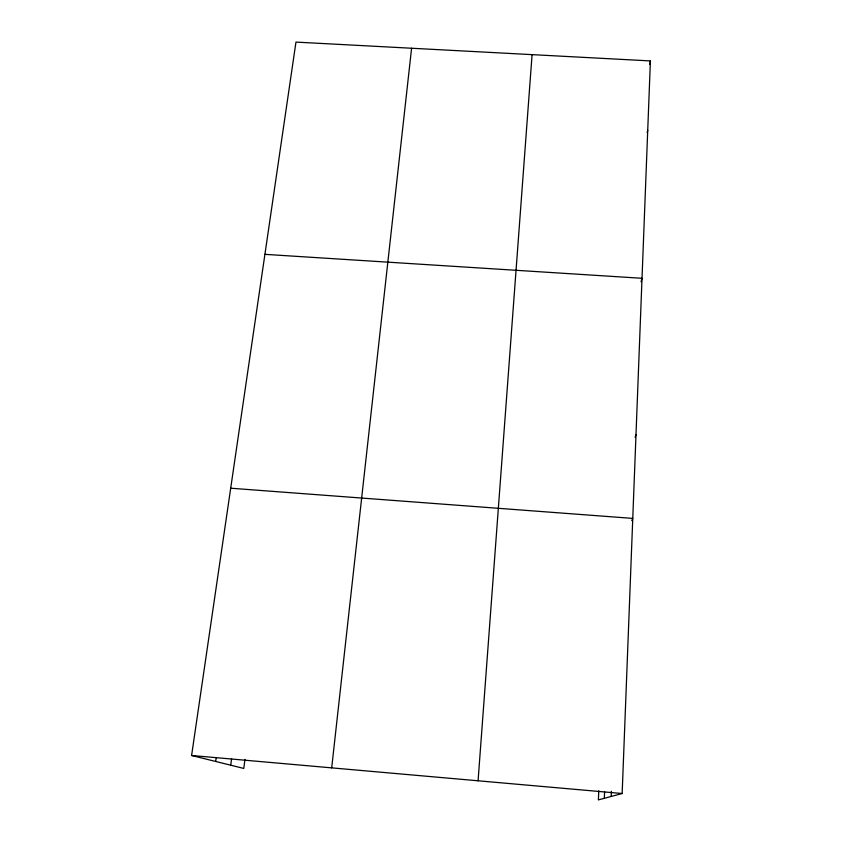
<?xml version="1.0" encoding="UTF-8"?>
<svg xmlns="http://www.w3.org/2000/svg" width="842" height="842" viewBox="0 0 842 842"><rect width="100%" height="100%" fill="white"/><g stroke="black" fill="none" stroke-linecap="round" stroke-linejoin="round"><path stroke-width="1.26" d="M598.778 790.796L598.378 799.9L622.154 793.511L650.403 60.919L295.963 42.1L191.597 755.495L243.77 768.441L244.969 759.41M611.155 796.469L611.366 791.269M604.314 798.3L604.598 791.775M478.077 780.787L532.091 54.635M331.695 767.862L411.591 48.236M230.697 765.199L231.582 758.737M215.689 761.473L216.236 757.568M649.645 64.518L650.403 60.919M647.182 132.741L647.73 130.342M641.046 281.796L642.025 278.292L264.914 254.347M635.089 437.208L635.984 434.819M631.742 520.598L632.763 518.398L230.697 488.213M191.597 755.495L622.154 793.511"/></g></svg>
